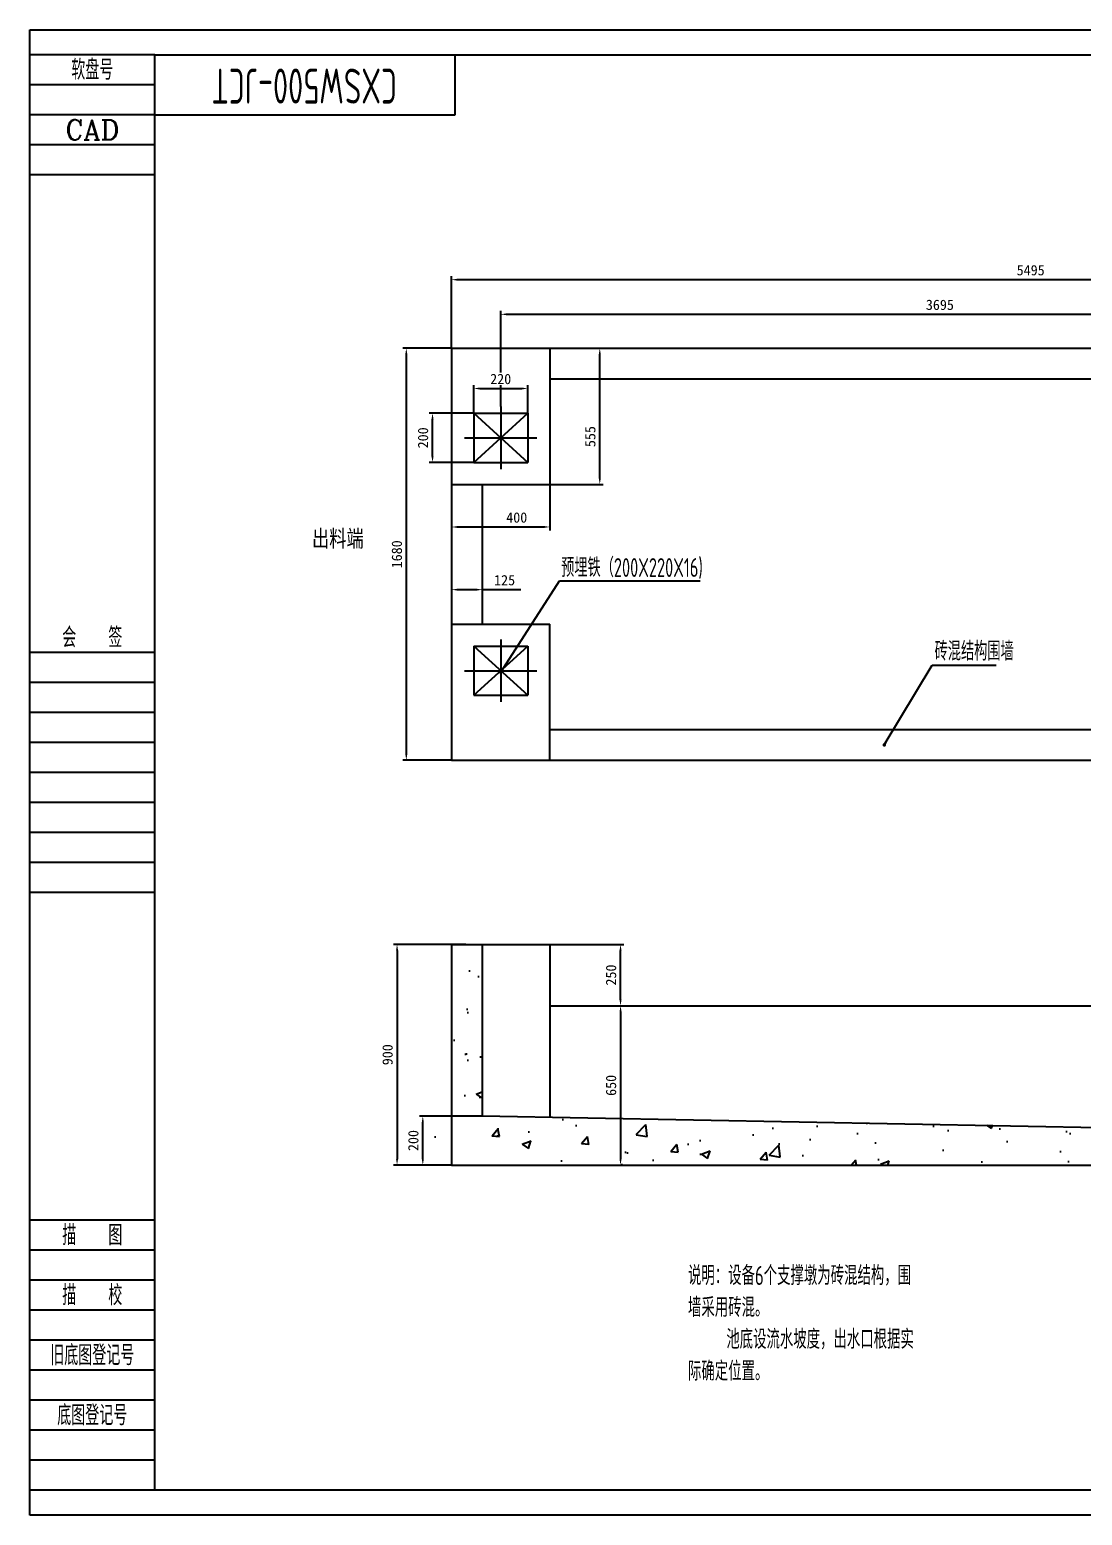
# Model space of a CAD drawing. Header units: millimetres. Extents: x 240499 to 260805, y 23743 to 31534.
# Drawn here: x 252225 to 256515, y 24552 to 30610 of the extents above; entities that cross this region are included whole.
import ezdxf
from ezdxf.enums import TextEntityAlignment as Align
from ezdxf.lldxf.tags import DXFTag

# ---------------------------------------------------------------- set-up
doc = ezdxf.new("R2010")
doc.units = ezdxf.units.MM
for name, color, linetype in [('2细线层', 4, 'Continuous'), ('3中心线层', 1, 'CENTER'), ('4', 3, 'Continuous'), ('6', 2, 'Continuous'), ('8', 1, 'Continuous'), ('RAHM2', 1, 'Continuous'), ('RAHM3', 2, 'Continuous'), ('RAHM5', 7, 'Continuous'), ('TILE1', 5, 'Continuous')]:
    doc.layers.add(name, color=color, linetype=linetype)
doc.styles.add('HZ', font='geniso', dxfattribs={"width": 0.7, "bigfont": 'hztxt'})
doc.styles.add('ROMANC', font='romanc', dxfattribs={"height": 4})
tags = doc.linetypes.add('CENTER', pattern=[2, 1.25, -0.25, 0.25, -0.25]).pattern_tags.tags
tags[10:11] = [DXFTag(74, 4), DXFTag(75, 0), DXFTag(340, '0'), DXFTag(46, 1.0), DXFTag(50, 0.0), DXFTag(44, 0.0), DXFTag(45, 0.0)]
tags[8:9] = [DXFTag(74, 4), DXFTag(75, 0), DXFTag(340, '0'), DXFTag(46, 1.0), DXFTag(50, 0.0), DXFTag(44, 0.0), DXFTag(45, 0.0)]
tags[6:7] = [DXFTag(74, 4), DXFTag(75, 0), DXFTag(340, '0'), DXFTag(46, 1.0), DXFTag(50, 0.0), DXFTag(44, 0.0), DXFTag(45, 0.0)]
tags[4:5] = [DXFTag(74, 4), DXFTag(75, 0), DXFTag(340, '0'), DXFTag(46, 1.0), DXFTag(50, 0.0), DXFTag(44, 0.0), DXFTag(45, 0.0)]
doc.dimstyles.new('GEN-ISO', dxfattribs={"dimscale": 7, "dimtxt": 8, "dimasz": 6, "dimexe": 3, "dimexo": 0, "dimgap": 3, "dimtad": 1, "dimdsep": 46, "dimtxsty": 'Standard', "dimcen": 0, "dimclrd": 256, "dimclre": 256, "dimclrt": 2, "dimadec": 0, "dimazin": 0, "dimtp": 0.1, "dimtm": 0.1, "dimtfac": 0.71, "dimtmove": 0, "dimatfit": 3, "dimfxl": 1, "dimtfill": 1, "dimtolj": 1, "dimtzin": 0, "dimarcsym": 0})
doc.dimstyles.new('GEN-ISO$7', dxfattribs={"dimscale": 7, "dimtxt": 8, "dimasz": 6, "dimexe": 3, "dimexo": 0, "dimgap": 3, "dimtad": 1, "dimdsep": 46, "dimtxsty": 'Standard', "dimcen": 0, "dimclrd": 256, "dimclre": 256, "dimclrt": 2, "dimadec": 0, "dimazin": 0, "dimtp": 0.1, "dimtm": 0.1, "dimtfac": 0.71, "dimtmove": 0, "dimatfit": 3, "dimldrblk": 'DOT', "dimfxl": 1, "dimtfill": 1, "dimtolj": 1, "dimtzin": 0, "dimarcsym": 0})

# ---------------------------------------------------------------- blocks, each defined once
blk = doc.blocks.new('GB-A3')
for p, q in [((85, 280), (85, 292)), ((25, 280), (85, 280)), ((25, 5), (0, 5))]:
    blk.add_line(p, q)
blk.add_lwpolyline([(25, 5), (25, 292), (415, 292), (415, 5)], close=True)
at = {"layer": 'RAHM2'}
for p, q in [((25, 286), (0, 286)), ((25, 274), (0, 274)), ((25, 166.5), (0, 166.5)), ((25, 154.5), (0, 154.5)), ((25, 142.5), (0, 142.5)), ((25, 130.5), (0, 130.5)), ((25, 53), (0, 53)), ((25, 41), (0, 41)), ((25, 29), (0, 29)), ((25, 17), (0, 17)), ((25, 11), (0, 11))]:
    blk.add_line(p, q, dxfattribs=at)
at = {"layer": 'RAHM3'}
for p, q in [((25, 292), (0, 292)), ((25, 280), (0, 280)), ((25, 268), (0, 268)), ((25, 172.5), (0, 172.5)), ((25, 160.5), (0, 160.5)), ((25, 148.5), (0, 148.5)), ((25, 136.5), (0, 136.5)), ((25, 124.5), (0, 124.5)), ((25, 59), (0, 59)), ((25, 47), (0, 47)), ((25, 35), (0, 35)), ((25, 23), (0, 23))]:
    blk.add_line(p, q, dxfattribs=at)
at = {"layer": 'TILE1'}
blk.add_line((0, 0), (0, 297), dxfattribs=at)
blk.add_lwpolyline([(0, 297), (420, 297), (420, 0), (0, 0)], dxfattribs=at)
at = {"layer": 'RAHM2', "style": 'HZ', "width": 0.7}
for s, p in [('软盘号', (12.5, 287)), ('会    签', (12.5, 173.5)), ('描    图', (12.5, 54)), ('描    校', (12.5, 42)), ('旧底图登记号', (12.5, 30)), ('底图登记号', (12.5, 18))]:
    blk.add_text(s, height=4, dxfattribs=at).set_placement(p, align=Align.CENTER)
at = {"layer": 'RAHM2', "style": 'ROMANC'}
blk.add_text('CAD', height=4, dxfattribs=at).set_placement((12.5, 275), align=Align.CENTER)
at = {"layer": 'RAHM5', "style": 'HZ', "width": 0.7}
blk.add_attdef('GEN-TITLE-NR{8.15}', text='', height=7, rotation=180, dxfattribs=at).set_placement((54.84, 285.73), align=Align.MIDDLE)
blk = doc.blocks.new('*D1519')
at = {"layer": '4', "lineweight": -2}
for p, q in [((253944.9, 29310.6), (253944.9, 29604.5)), ((259415.4, 29590.5), (253969.4, 29590.5)), ((259439.9, 29310.6), (259439.9, 29604.5))]:
    blk.add_line(p, q, dxfattribs=at)
at = {"layer": '4'}
for points in [[(253969.4, 29594.6), (253969.4, 29586.4), (253944.9, 29590.5)], [(259415.4, 29594.6), (259415.4, 29586.4), (259439.9, 29590.5)]]:
    blk.add_solid(points, dxfattribs=at)
at = {"layer": 'Defpoints', "color": 0}
for p in [(253944.9, 29590.5), (253944.9, 29310.6), (259439.9, 29310.6)]:
    blk.add_point(p, dxfattribs=at)
at = {"layer": '4', "color": 2, "insert": (256304.9, 29629), "char_height": 42, "attachment_point": 5, "bg_fill": 3, "box_fill_scale": 1.1, "bg_fill_color": 256, "bg_fill_true_color": 13158600, "bg_fill_transparency": 15924700}
blk.add_mtext('\\A1;5495', dxfattribs=at)
blk = doc.blocks.new('*D1521')
at = {"layer": '4', "lineweight": -2}
for p, q in [((253944.9, 29310.6), (253746.2, 29310.6)), ((253760.2, 29286.1), (253760.2, 27655.1)), ((253944.9, 27630.6), (253746.2, 27630.6))]:
    blk.add_line(p, q, dxfattribs=at)
at = {"layer": '4'}
for points in [[(253756.1, 29286.1), (253764.3, 29286.1), (253760.2, 29310.6)], [(253756.1, 27655.1), (253764.3, 27655.1), (253760.2, 27630.6)]]:
    blk.add_solid(points, dxfattribs=at)
at = {"layer": 'Defpoints', "color": 0}
for p in [(253944.9, 29310.6), (253760.2, 27630.6), (253944.9, 27630.6)]:
    blk.add_point(p, dxfattribs=at)
at = {"layer": '4', "color": 2, "insert": (253721.7, 28470.6), "char_height": 42, "attachment_point": 5, "rotation": 90, "bg_fill": 3, "box_fill_scale": 1.1, "bg_fill_color": 256, "bg_fill_true_color": 13158600, "bg_fill_transparency": 11066976}
blk.add_mtext('\\A1;1680', dxfattribs=at)
blk = doc.blocks.new('*D1522')
at = {"layer": '4', "lineweight": -2}
for p, q in [((254144.9, 29072.7), (254144.9, 29463.3)), ((254169.4, 29449.3), (257815.4, 29449.3)), ((257839.9, 29149.1), (257839.9, 29463.3))]:
    blk.add_line(p, q, dxfattribs=at)
at = {"layer": '4'}
for points in [[(254169.4, 29453.4), (254169.4, 29445.3), (254144.9, 29449.3)], [(257815.4, 29453.4), (257815.4, 29445.3), (257839.9, 29449.3)]]:
    blk.add_solid(points, dxfattribs=at)
at = {"layer": 'Defpoints', "color": 0}
for p in [(257839.9, 29449.3), (257839.9, 29149.1), (254144.9, 29072.7)]:
    blk.add_point(p, dxfattribs=at)
at = {"layer": '4', "color": 2, "insert": (255934.9, 29487.8), "char_height": 42, "attachment_point": 5, "bg_fill": 3, "box_fill_scale": 1.1, "bg_fill_color": 256, "bg_fill_true_color": 13158600, "bg_fill_transparency": 11066976}
blk.add_mtext('\\A1;3695', dxfattribs=at)
blk = doc.blocks.new('*D1525')
at = {"layer": '4', "lineweight": -2}
for p, q in [((254344.9, 29310.6), (254562.7, 29310.6)), ((254548.7, 28780.1), (254548.7, 29286.1)), ((254344.9, 28755.6), (254562.7, 28755.6))]:
    blk.add_line(p, q, dxfattribs=at)
at = {"layer": '4'}
for points in [[(254544.6, 29286.1), (254552.8, 29286.1), (254548.7, 29310.6)], [(254544.6, 28780.1), (254552.8, 28780.1), (254548.7, 28755.6)]]:
    blk.add_solid(points, dxfattribs=at)
at = {"layer": 'Defpoints', "color": 0}
for p in [(254344.9, 29310.6), (254548.7, 29310.6), (254344.9, 28755.6)]:
    blk.add_point(p, dxfattribs=at)
at = {"layer": '4', "color": 2, "insert": (254510.2, 28950.7), "char_height": 42, "attachment_point": 5, "rotation": 90, "bg_fill": 3, "box_fill_scale": 1.1, "bg_fill_color": 256, "bg_fill_true_color": 13158600, "bg_fill_transparency": 15647204}
blk.add_mtext('\\A1;555', dxfattribs=at)
blk = doc.blocks.new('*D1526')
at = {"layer": '4', "lineweight": -2}
for p, q in [((253944.9, 28755.6), (253944.9, 28568)), ((254344.9, 28755.6), (254344.9, 28568)), ((253969.4, 28582), (254320.4, 28582))]:
    blk.add_line(p, q, dxfattribs=at)
at = {"layer": '4'}
for points in [[(253969.4, 28586.1), (253969.4, 28577.9), (253944.9, 28582)], [(254320.4, 28586.1), (254320.4, 28577.9), (254344.9, 28582)]]:
    blk.add_solid(points, dxfattribs=at)
at = {"layer": 'Defpoints', "color": 0}
for p in [(253944.9, 28755.6), (254344.9, 28755.6), (254344.9, 28582)]:
    blk.add_point(p, dxfattribs=at)
at = {"layer": '4', "color": 2, "insert": (254210.3, 28620.5), "char_height": 42, "attachment_point": 5, "bg_fill": 3, "box_fill_scale": 1.1, "bg_fill_color": 256, "bg_fill_true_color": 13158600, "bg_fill_transparency": 4980825}
blk.add_mtext('\\A1;400', dxfattribs=at)
blk = doc.blocks.new('*D1527')
at = {"layer": '4', "lineweight": -2}
for p, q in [((254034.9, 29045.6), (253853.1, 29045.6)), ((253867.1, 28870.1), (253867.1, 29021.1)), ((254034.9, 28845.6), (253853.1, 28845.6))]:
    blk.add_line(p, q, dxfattribs=at)
at = {"layer": '4'}
for points in [[(253863, 29021.1), (253871.2, 29021.1), (253867.1, 29045.6)], [(253863, 28870.1), (253871.2, 28870.1), (253867.1, 28845.6)]]:
    blk.add_solid(points, dxfattribs=at)
at = {"layer": 'Defpoints', "color": 0}
for p in [(253867.1, 29045.6), (254034.9, 29045.6), (254034.9, 28845.6)]:
    blk.add_point(p, dxfattribs=at)
at = {"layer": '4', "color": 2, "insert": (253828.6, 28945.6), "char_height": 42, "attachment_point": 5, "rotation": 90, "bg_fill": 3, "box_fill_scale": 1.1, "bg_fill_color": 256, "bg_fill_true_color": 13158600, "bg_fill_transparency": 11069556}
blk.add_mtext('\\A1;200', dxfattribs=at)
blk = doc.blocks.new('*D1528')
at = {"layer": '4', "lineweight": -2}
for p, q in [((254034.9, 29045.6), (254034.9, 29160.8)), ((254059.4, 29146.8), (254230.4, 29146.8)), ((254254.9, 29045.6), (254254.9, 29160.8))]:
    blk.add_line(p, q, dxfattribs=at)
at = {"layer": '4'}
for points in [[(254059.4, 29150.9), (254059.4, 29142.7), (254034.9, 29146.8)], [(254230.4, 29150.9), (254230.4, 29142.7), (254254.9, 29146.8)]]:
    blk.add_solid(points, dxfattribs=at)
at = {"layer": 'Defpoints', "color": 0}
for p in [(254254.9, 29146.8), (254034.9, 29045.6), (254254.9, 29045.6)]:
    blk.add_point(p, dxfattribs=at)
at = {"layer": '4', "color": 2, "insert": (254144.9, 29185.3), "char_height": 42, "attachment_point": 5, "bg_fill": 3, "box_fill_scale": 1.1, "bg_fill_color": 256, "bg_fill_true_color": 13158600, "bg_fill_transparency": 11069556}
blk.add_mtext('\\A1;220', dxfattribs=at)
blk = doc.blocks.new('*D1530')
at = {"layer": '4', "lineweight": -2}
for p, q in [((254002.6, 26879.8), (253708.5, 26879.8)), ((253722.5, 26855.3), (253722.5, 26004.3)), ((253944.9, 25979.8), (253708.5, 25979.8))]:
    blk.add_line(p, q, dxfattribs=at)
at = {"layer": '4'}
for points in [[(253718.4, 26855.3), (253726.6, 26855.3), (253722.5, 26879.8)], [(253718.4, 26004.3), (253726.6, 26004.3), (253722.5, 25979.8)]]:
    blk.add_solid(points, dxfattribs=at)
at = {"layer": 'Defpoints', "color": 0}
for p in [(254002.6, 26879.8), (253722.5, 25979.8), (253944.9, 25979.8)]:
    blk.add_point(p, dxfattribs=at)
at = {"layer": '4', "color": 2, "insert": (253684, 26429.8), "char_height": 42, "attachment_point": 5, "rotation": 90, "bg_fill": 3, "box_fill_scale": 1.1, "bg_fill_color": 256, "bg_fill_true_color": 13158600, "bg_fill_transparency": 11069556}
blk.add_mtext('\\A1;900', dxfattribs=at)
blk = doc.blocks.new('*D1531')
at = {"layer": '4', "lineweight": -2}
for p, q in [((254344.9, 26879.8), (254647.3, 26879.8)), ((254633.3, 26654.3), (254633.3, 26855.3)), ((254555.3, 26629.8), (254647.3, 26629.8))]:
    blk.add_line(p, q, dxfattribs=at)
at = {"layer": '4'}
for points in [[(254629.2, 26855.3), (254637.4, 26855.3), (254633.3, 26879.8)], [(254629.2, 26654.3), (254637.4, 26654.3), (254633.3, 26629.8)]]:
    blk.add_solid(points, dxfattribs=at)
at = {"layer": 'Defpoints', "color": 0}
for p in [(254344.9, 26879.8), (254633.3, 26879.8), (254555.3, 26629.8)]:
    blk.add_point(p, dxfattribs=at)
at = {"layer": '4', "color": 2, "insert": (254594.8, 26754.8), "char_height": 42, "attachment_point": 5, "rotation": 90, "bg_fill": 3, "box_fill_scale": 1.1, "bg_fill_color": 256, "bg_fill_true_color": 13158600, "bg_fill_transparency": 9658128}
blk.add_mtext('\\A1;250', dxfattribs=at)
blk = doc.blocks.new('_Dot')
at = {"color": 0, "linetype": 'ByBlock', "lineweight": -2}
blk.add_line((-0.5, 0), (-1, 0), dxfattribs=at)
at = {"color": 0, "linetype": 'ByBlock', "const_width": 0.5}
blk.add_lwpolyline([(-0.25, 0, 1), (0.25, 0, 1)], format="xyb", close=True, dxfattribs=at)
blk = doc.blocks.new('*D1532')
at = {"layer": '4', "lineweight": -2}
for p, q in [((254069.9, 26179.8), (253813.5, 26179.8)), ((253827.5, 26004.3), (253827.5, 26155.3)), ((253944.9, 25979.8), (253813.5, 25979.8))]:
    blk.add_line(p, q, dxfattribs=at)
at = {"layer": '4'}
for points in [[(253823.4, 26155.3), (253831.5, 26155.3), (253827.5, 26179.8)], [(253823.4, 26004.3), (253831.5, 26004.3), (253827.5, 25979.8)]]:
    blk.add_solid(points, dxfattribs=at)
at = {"layer": 'Defpoints', "color": 0}
for p in [(253827.5, 26179.8), (254069.9, 26179.8), (253944.9, 25979.8)]:
    blk.add_point(p, dxfattribs=at)
at = {"layer": '4', "color": 2, "insert": (253789, 26079.8), "char_height": 42, "attachment_point": 5, "rotation": 90, "bg_fill": 3, "box_fill_scale": 1.1, "bg_fill_color": 256, "bg_fill_true_color": 13158600, "bg_fill_transparency": 0}
blk.add_mtext('\\A1;200', dxfattribs=at)
blk = doc.blocks.new('*D1535')
at = {"layer": '4', "lineweight": -2}
for p, q in [((253944.9, 28470.6), (253944.9, 28312.4)), ((254069.9, 28470.6), (254069.9, 28312.4)), ((253969.4, 28326.4), (254045.4, 28326.4)), ((254069.9, 28326.4), (254227.4, 28326.4))]:
    blk.add_line(p, q, dxfattribs=at)
at = {"layer": '4'}
for points in [[(253969.4, 28330.5), (253969.4, 28322.3), (253944.9, 28326.4)], [(254045.4, 28330.5), (254045.4, 28322.3), (254069.9, 28326.4)]]:
    blk.add_solid(points, dxfattribs=at)
at = {"layer": 'Defpoints', "color": 0}
for p in [(253944.9, 28470.6), (254069.9, 28470.6), (254069.9, 28326.4)]:
    blk.add_point(p, dxfattribs=at)
at = {"layer": '4', "color": 2, "insert": (254160.9, 28364.9), "char_height": 42, "attachment_point": 5, "bg_fill": 3, "box_fill_scale": 1.1, "bg_fill_color": 256, "bg_fill_true_color": 13158600, "bg_fill_transparency": 11074200}
blk.add_mtext('\\A1;125', dxfattribs=at)
blk = doc.blocks.new('*D1537')
at = {"layer": '4', "lineweight": -2}
for p, q in [((254601.3, 26629.8), (254647.3, 26629.8)), ((254633.3, 26605.3), (254633.3, 26004.3)), ((254586.7, 25979.8), (254647.3, 25979.8))]:
    blk.add_line(p, q, dxfattribs=at)
at = {"layer": '4'}
for points in [[(254629.2, 26605.3), (254637.4, 26605.3), (254633.3, 26629.8)], [(254629.2, 26004.3), (254637.4, 26004.3), (254633.3, 25979.8)]]:
    blk.add_solid(points, dxfattribs=at)
at = {"layer": 'Defpoints', "color": 0}
for p in [(254601.3, 26629.8), (254586.7, 25979.8), (254633.3, 25979.8)]:
    blk.add_point(p, dxfattribs=at)
at = {"layer": '4', "color": 2, "insert": (254594.8, 26304.8), "char_height": 42, "attachment_point": 5, "rotation": 90, "bg_fill": 3, "box_fill_scale": 1.1, "bg_fill_color": 256, "bg_fill_true_color": 13158600, "bg_fill_transparency": 4869708}
blk.add_mtext('\\A1;650', dxfattribs=at)

msp = doc.modelspace()

# ---------------------------------------------------------------- hatches: boundary and pattern name
at = {"layer": '8'}
h = msp.add_hatch(dxfattribs=at)
h.set_pattern_fill('AR-CONC', color=256, scale=2, style=0)
h.set_pattern_definition([(50, (121087.47, 26844.5), (364.36934, -31.8782), [38.1, -419.1]), (355, (121087.47, 26844.5), (-70.4857, 382.1133), [30.48, -335.28]), (100.451, (121117.83, 26841.85), (293.885, 350.2334), [32.38, -356.18]), (46.1842, (121087.47, 26946.1), (542.1581, -84.0847), [57.15, -628.65]), (96.6356, (121132.65, 26939.1), (474.8085, 494.8511), [48.57, -534.27]), (351.184, (121087.47, 26946.1), (474.8092, 494.8502), [45.72, -502.92]), (21, (121138.27, 26920.7), (303.22976, -204.53104), [38.1, -419.1]), (326, (121138.27, 26920.7), (123.6041, 368.3759), [30.48, -335.28]), (71.4514, (121163.53, 26903.66), (426.833, 163.8457), [32.38, -356.18]), (37.5, (121087.47, 26844.5), (6.17721, 169.11008), [0, -331.216, 0, -340.36, 0, -336.55]), (7.5, (121087.47, 26844.5), (133.63933, 200.36115), [0, -194.056, 0, -323.596, 0, -128.27]), (327.5, (120974.18, 26844.5), (271.18119, -11.45749), [0, -127, 0, -396.24, 0, -525.78]), (317.5, (120923.38, 26844.5), (296.25836, 50.853), [0, -165.1, 0, -263.144, 0, -373.38])])
h.paths.add_polyline_path([(254069.941, 26879.843), (253944.941, 26879.843), (253944.941, 26179.843), (254069.941, 26179.843)])
h = msp.add_hatch(dxfattribs=at)
h.set_pattern_fill('AR-CONC', color=256, scale=2, style=0)
h.set_pattern_definition([(50, (120972.47, 26844.5), (364.36934, -31.8782), [38.1, -419.1]), (355, (120972.47, 26844.5), (-70.4857, 382.1133), [30.48, -335.28]), (100.451, (121002.83, 26841.85), (293.885, 350.2334), [32.38, -356.18]), (46.1842, (120972.47, 26946.1), (542.1581, -84.0847), [57.15, -628.65]), (96.6356, (121017.65, 26939.1), (474.8085, 494.8511), [48.57, -534.27]), (351.184, (120972.47, 26946.1), (474.8092, 494.8502), [45.72, -502.92]), (21, (121023.27, 26920.7), (303.22976, -204.53104), [38.1, -419.1]), (326, (121023.27, 26920.7), (123.6041, 368.3759), [30.48, -335.28]), (71.4514, (121048.53, 26903.66), (426.833, 163.8457), [32.38, -356.18]), (37.5, (120972.47, 26844.5), (6.17721, 169.11008), [0, -331.216, 0, -340.36, 0, -336.55]), (7.5, (120972.47, 26844.5), (133.63933, 200.36115), [0, -194.056, 0, -323.596, 0, -128.27]), (327.5, (120859.18, 26844.5), (271.18119, -11.45749), [0, -127, 0, -396.24, 0, -525.78]), (317.5, (120808.38, 26844.5), (296.25836, 50.853), [0, -165.1, 0, -263.144, 0, -373.38])])
h.paths.add_polyline_path([(259989.941, 25979.843), (259989.941, 26079.843), (259839.941, 26079.843), (253954.941, 26179.843), (253829.941, 26179.843), (253829.941, 25979.843)])

# ---------------------------------------------------------------- linework, layer by layer
for p, q in [((253944.941, 29310.577), (259439.941, 29310.577)), ((253944.941, 29310.577), (253944.941, 27630.577)), ((254344.941, 29310.577), (254344.941, 28755.577)), ((254344.941, 29185.577), (258039.941, 29185.577)), ((253944.941, 28755.577), (254344.941, 28755.577)), ((254069.941, 28755.577), (254069.941, 28185.577)), ((253944.941, 28185.577), (254344.941, 28185.577)), ((254344.941, 27630.577), (254344.941, 28185.577)), ((254344.941, 27755.577), (258039.941, 27755.577)), ((253944.941, 27630.577), (259439.941, 27630.577)), ((253944.941, 26879.843), (253944.941, 25979.843)), ((253944.941, 26879.843), (254344.941, 26879.843)), ((254069.941, 26879.843), (254069.941, 26179.843)), ((254344.941, 26879.843), (254344.941, 26175.692)), ((254344.941, 26629.843), (257639.941, 26629.843)), ((259289.941, 26079.843), (254069.941, 26179.843)), ((253944.941, 25979.843), (259864.649, 25979.843))]:
    msp.add_line(p, q)
at = {"layer": '2细线层'}
for p, q in [((254034.941, 29045.577), (254254.941, 29045.577)), ((254034.941, 29045.577), (254034.941, 28845.577)), ((254254.941, 29045.577), (254254.941, 28845.577)), ((254034.941, 28845.577), (254254.941, 28845.577)), ((254034.941, 28095.577), (254254.941, 28095.577)), ((254034.941, 28095.577), (254034.941, 27895.577)), ((254034.941, 28095.577), (254254.941, 27895.577)), ((254034.941, 27895.577), (254254.941, 28095.577)), ((254254.941, 28095.577), (254254.941, 27895.577)), ((254034.941, 27895.577), (254254.941, 27895.577))]:
    msp.add_line(p, q, dxfattribs=at)
at = {"layer": '3中心线层', "ltscale": 200}
for p, q in [((254144.941, 29072.696), (254144.941, 28818.458)), ((253997.114, 28945.577), (254292.768, 28945.577)), ((254144.941, 28122.696), (254144.941, 27868.458)), ((253997.114, 27995.577), (254292.768, 27995.577))]:
    msp.add_line(p, q, dxfattribs=at)
at = {"layer": '4'}
msp.add_lwpolyline([(253306.295, 28438.962, 0, 26.25, 0), (253379.918, 28438.962, 0, 0, 0), (253585.649, 28438.962, 0, 0, 0)], format="xyseb", dxfattribs=at)

# ---------------------------------------------------------------- block references
at = {"xscale": 20.39850537070743, "yscale": 20.39850537084294, "zscale": 20.39850537084519}
msp.add_blockref('GB-A3', (252225.464, 24551.593), dxfattribs=at).add_auto_attribs({'GEN-TITLE-NR{8.15}': 'CXSW500-JCT'})

# ---------------------------------------------------------------- texts
at = {"layer": '6', "attachment_point": 1, "style": 'HZ'}
for s, insert, char_height, width in [('{\\W0.9;出料端}', (253375.954, 28571.599), 78, 282.39986), ('预埋铁（200X220X16)', (254391.207, 28455.054), 76.8, 709.99322), ('砖混结构围墙', (255913.273, 28114.161), 76.8, 709.99322), ('说明：设备6个支撑墩为砖混结构，围墙采用砖混。\\P     池底设流水坡度，出水口根据实际确定位置。', (254908.26, 25568.527), 78, 939.0223)]:
    msp.add_mtext(s, dxfattribs=dict(at, insert=insert, char_height=char_height, width=width))

# ---------------------------------------------------------------- leaders
at = {"layer": '4'}
for points, override in [([(254144.941, 27990.474), (254384.706, 28361.967), (254957.67, 28361.967)], {"dimasz": 2, "dimgap": 3, "dimtad": 0}), ([(255708.297, 27693.036), (255903.114, 28019.166), (256164.678, 28019.166)], {"dimasz": 2, "dimtad": 0})]:
    msp.add_leader(points, dimstyle='GEN-ISO$7', override=override, dxfattribs=at)

# ---------------------------------------------------------------- next in the draw order: dimensions: what is measured, and where the dimension line sits
dim = msp.add_linear_dim(base=(253944.941, 29590.53), p1=(259439.941, 29310.577), p2=(253944.941, 29310.577), dimstyle='GEN-ISO', override={"dimtxt": 6, "dimasz": 3.5, "dimexe": 2, "dimgap": 2.5}, dxfattribs=at)
dim.commit()
dim.dimension.update_dxf_attribs({"geometry": '*D1519', "text_midpoint": (256304.941, 29590.53), "dimtype": 160})
for base, p1, p2, picture, middle in [((253722.514, 25979.843), (254002.596, 26879.843), (253944.941, 25979.843), '*D1530', (253684.014, 26429.843)), ((254633.297, 26879.843), (254555.314, 26629.843), (254344.941, 26879.843), '*D1531', (254594.797, 26754.843))]:
    dim = msp.add_linear_dim(base=base, p1=p1, p2=p2, angle=90, dimstyle='GEN-ISO', override={"dimtxt": 6, "dimasz": 3.5, "dimexe": 2, "dimgap": 2.5}, dxfattribs=at)
    dim.commit()
    dim.dimension.update_dxf_attribs({"geometry": picture, "text_midpoint": middle})

# ---------------------------------------------------------------- next in the draw order: dimensions: what is measured, and where the dimension line sits
dim = msp.add_linear_dim(base=(257839.941, 29449.345), p1=(254144.941, 29072.696), p2=(257839.941, 29149.148), dimstyle='GEN-ISO', override={"dimtxt": 6, "dimasz": 3.5, "dimexe": 2, "dimgap": 2.5}, dxfattribs=at)
dim.commit()
dim.dimension.update_dxf_attribs({"geometry": '*D1522', "text_midpoint": (255934.941, 29449.345), "dimtype": 160})
for base, p1, p2, picture, middle in [((253760.226, 27630.577), (253944.941, 29310.577), (253944.941, 27630.577), '*D1521', (253721.726, 28470.577)), ((254633.297, 25979.843), (254601.305, 26629.843), (254586.701, 25979.843), '*D1537', (254594.797, 26304.843)), ((253827.457, 26179.843), (253944.941, 25979.843), (254069.941, 26179.843), '*D1532', (253788.957, 26079.843))]:
    dim = msp.add_linear_dim(base=base, p1=p1, p2=p2, angle=90, dimstyle='GEN-ISO', override={"dimtxt": 6, "dimasz": 3.5, "dimexe": 2, "dimgap": 2.5}, dxfattribs=at)
    dim.commit()
    dim.dimension.update_dxf_attribs({"geometry": picture, "text_midpoint": middle})

# ---------------------------------------------------------------- next in the draw order: dimensions: what is measured, and where the dimension line sits
dim = msp.add_linear_dim(base=(254548.695, 29310.577), p1=(254344.941, 28755.577), p2=(254344.941, 29310.577), angle=90, dimstyle='GEN-ISO', override={"dimtxt": 6, "dimasz": 3.5, "dimexe": 2, "dimgap": 2.5}, dxfattribs=at)
dim.commit()
dim.dimension.update_dxf_attribs({"geometry": '*D1525', "text_midpoint": (254548.695, 28950.678), "dimtype": 160})
dim = msp.add_linear_dim(base=(253867.069, 29045.577), p1=(254034.941, 28845.577), p2=(254034.941, 29045.577), angle=90, dimstyle='GEN-ISO', override={"dimtxt": 6, "dimasz": 3.5, "dimexe": 2, "dimgap": 2.5}, dxfattribs=at)
dim.commit()
dim.dimension.update_dxf_attribs({"geometry": '*D1527', "text_midpoint": (253828.569, 28945.577)})
dim = msp.add_linear_dim(base=(254069.941, 28326.372), p1=(253944.941, 28470.577), p2=(254069.941, 28470.577), dimstyle='GEN-ISO', override={"dimtxt": 6, "dimasz": 3.5, "dimexe": 2, "dimgap": 2.5}, dxfattribs=at)
dim.commit()
dim.dimension.update_dxf_attribs({"geometry": '*D1535', "text_midpoint": (254160.941, 28364.872)})

# ---------------------------------------------------------------- next in the draw order: dimensions: what is measured, and where the dimension line sits
dim = msp.add_linear_dim(base=(254254.941, 29146.81), p1=(254034.941, 29045.577), p2=(254254.941, 29045.577), dimstyle='GEN-ISO', override={"dimtxt": 6, "dimasz": 3.5, "dimexe": 2, "dimgap": 2.5}, dxfattribs=at)
dim.commit()
dim.dimension.update_dxf_attribs({"geometry": '*D1528', "text_midpoint": (254144.941, 29185.31)})
dim = msp.add_linear_dim(base=(254344.941, 28582.023), p1=(253944.941, 28755.577), p2=(254344.941, 28755.577), dimstyle='GEN-ISO', override={"dimtxt": 6, "dimasz": 3.5, "dimexe": 2, "dimgap": 2.5}, dxfattribs=at)
dim.commit()
dim.dimension.update_dxf_attribs({"geometry": '*D1526', "text_midpoint": (254210.275, 28582.023), "dimtype": 160})

# ---------------------------------------------------------------- next in the draw order: linework, layer by layer
at = {"layer": '2细线层'}
for p, q in [((254034.941, 29045.577), (254254.941, 28845.577)), ((254034.941, 28845.577), (254254.941, 29045.577))]:
    msp.add_line(p, q, dxfattribs=at)

doc.saveas('drawing.dxf')
